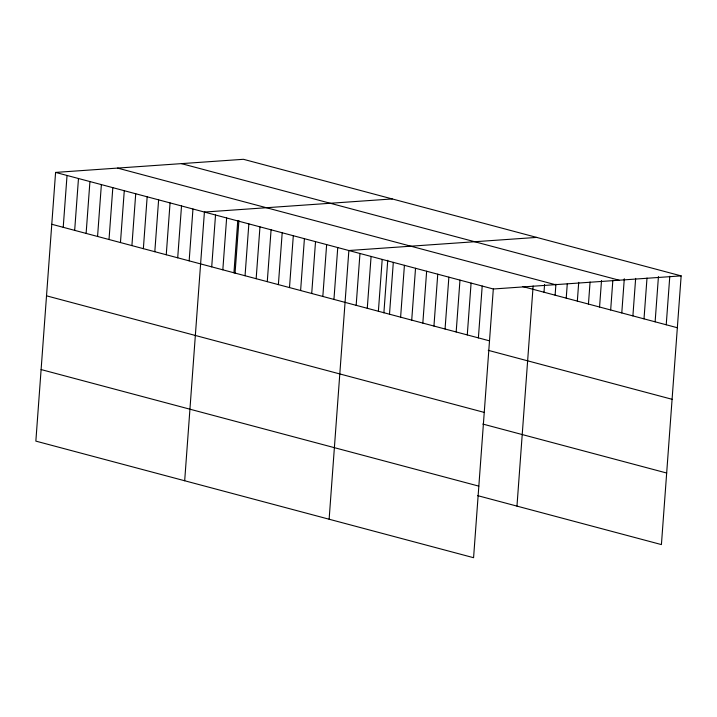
<?xml version="1.0" encoding="UTF-8"?>
<svg xmlns="http://www.w3.org/2000/svg" width="717" height="717" viewBox="0 0 717 717"><rect width="100%" height="100%" fill="white"/><g stroke="black" fill="none" stroke-linecap="round" stroke-linejoin="round"><path stroke-width="1.08" d="M55.585 172.412L35.85 441.116L473.578 557.701L493.314 288.996L55.585 172.412L243.422 159.299L681.15 275.884L661.415 544.588L477.576 495.617M63.221 227.316L67.031 175.468M74.676 230.363L78.476 178.515M86.121 233.41L89.93 181.562M97.566 236.467L101.375 184.61M109.02 239.514L112.82 187.657M120.465 242.561L124.274 190.713M131.91 245.608L135.719 193.76M143.364 248.656L147.164 196.808M154.809 251.712L158.618 199.855M166.254 254.759L170.063 202.902M177.708 257.806L181.518 205.958M189.154 260.854L192.963 209.005M184.681 480.757L204.408 212.053L392.253 198.941M211.712 266.867L215.521 215.01M222.826 269.825L226.635 217.968M233.939 272.783L237.748 220.935M235.051 273.24L238.913 220.621M245.053 275.74L248.853 223.892M256.157 278.698L259.966 226.85M267.271 281.664L271.08 229.807M278.384 284.622L282.193 232.765M289.498 287.58L293.307 235.732M300.611 290.537L304.411 238.689M311.716 293.495L315.525 241.647M322.829 296.453L326.638 244.605M333.943 299.419L337.752 247.562M329.13 519.225L348.865 250.52L536.701 237.408M356.161 305.334L359.97 253.486M367.274 308.292L371.083 256.444M378.388 311.25L382.197 259.402M383.882 312.881L387.745 260.262M389.501 314.216L393.31 262.359M400.615 317.174L404.415 265.317M411.719 320.132L415.528 268.283M422.833 323.089L426.642 271.241M433.946 326.047L437.755 274.199M445.06 329.013L448.869 277.156M456.173 331.971L459.973 280.114M467.278 334.929L471.087 283.081M478.391 337.886L482.2 286.038M516.966 506.112L533.134 285.958M544.006 292.222L544.57 284.497M555.11 295.18L555.926 284.147M566.224 298.138L567.281 283.798M577.337 301.104L578.718 282.346M588.451 304.062L590.073 281.996M599.564 307.019L601.509 280.544M610.669 309.977L612.856 280.195M621.782 312.935L624.292 278.743M632.896 315.901L635.647 278.384M644.009 318.859L647.003 278.035M655.123 321.816L658.439 276.583M666.227 324.774L669.795 276.233M493.314 288.996L681.15 275.884M181.437 163.628L619.165 280.213M117.57 168.092L555.299 284.667M522.792 286.576L677.341 327.732M51.776 224.269L489.505 340.844M488.241 350.335L672.089 399.297M46.515 295.825L484.253 412.409M482.828 424.061L666.676 473.023M41.102 369.56L478.831 486.135"/></g></svg>
